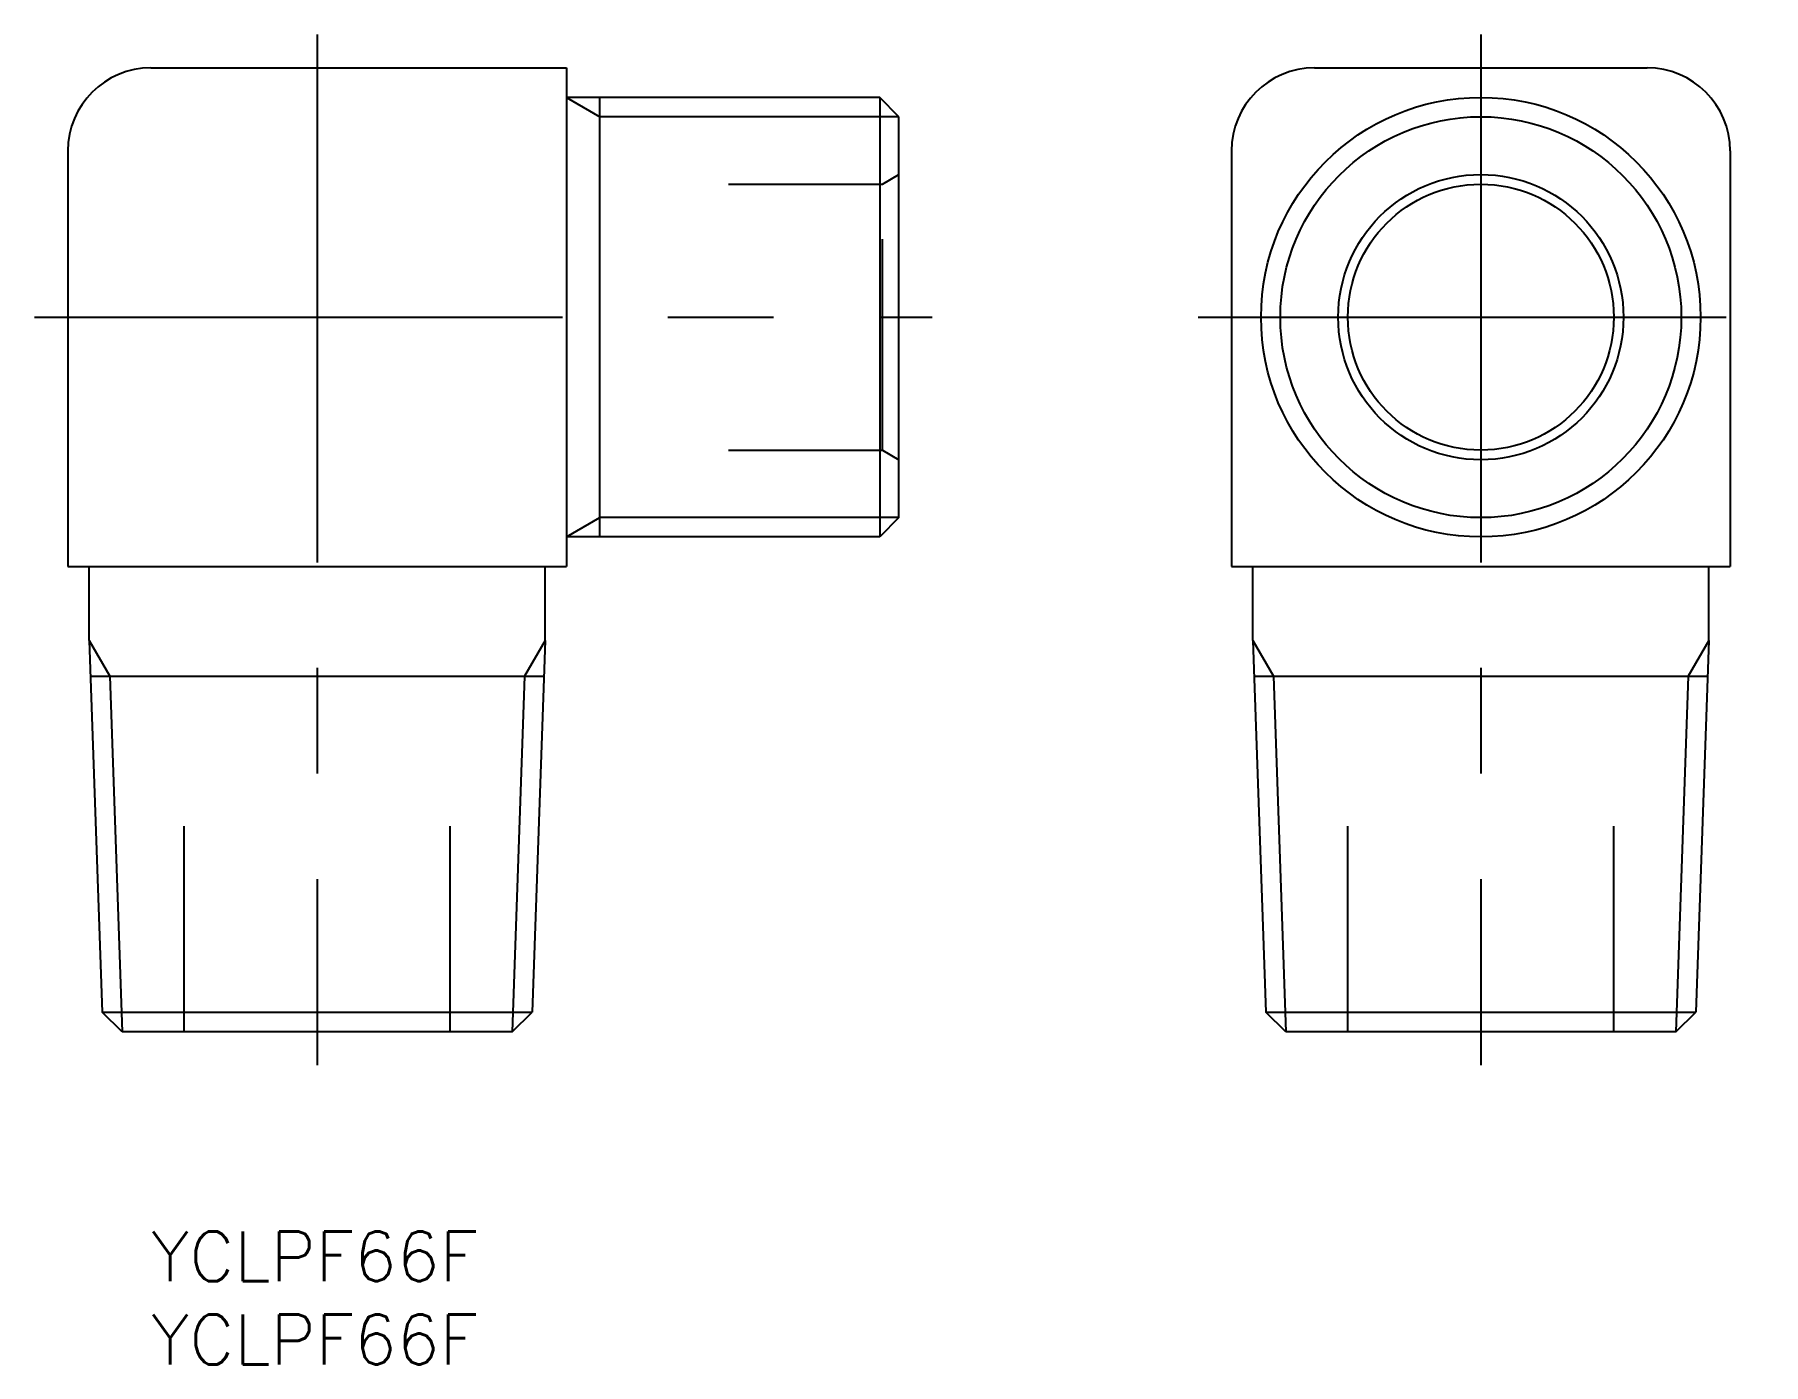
# Model space of a CAD drawing. Extents: x -17 to 87, y -63 to 17.
import ezdxf

# ---------------------------------------------------------------- set-up
doc = ezdxf.new("R2010")
doc.units = 0
doc.linetypes.add('CENTER', pattern=[50.8, 31.75, -6.35, 6.35, -6.35])
doc.linetypes.add('DASHED', pattern=[19.05, 12.7, -6.35])
doc.layers.get('0').update_dxf_attribs({"linetype": 'CONTINUOUS'})
doc.layers.add('CENTER', color=1, linetype='CENTER')
doc.styles.get("Standard").update_dxf_attribs({"font": 'txt.shx', "height": 3, "bigfont": 'bigfont.shx'})

msp = doc.modelspace()

# ---------------------------------------------------------------- linework, layer by layer
at = {"color": 7, "linetype": 'CONTINUOUS'}
for p, q in [((-10, 15), (15, 15)), ((15, 15), (15, -15)), ((60, 15), (80, 15)), ((33.84, 13.22), (15, 13.22)), ((17.01, -13.22), (17.01, 13.22)), ((33.84, 13.22), (33.84, -13.22)), ((35, 12.06), (33.84, 13.22)), ((35, -12.06), (35, 12.06)), ((-15, 10), (-15, -15)), ((55, 10), (55, -15)), ((85, 10), (85, -15)), ((35, -12.06), (33.84, -13.22)), ((33.84, -13.22), (15, -13.22)), ((-15, -15), (15, -15)), ((-13.71, -19.45), (-13.71, -15)), ((13.71, -19.45), (13.71, -15)), ((55, -15), (85, -15)), ((56.29, -19.45), (56.29, -15)), ((83.71, -19.45), (83.71, -15)), ((-13.71, -19.45), (-12.93, -41.8)), ((13.71, -19.45), (12.93, -41.8)), ((56.29, -19.45), (57.07, -41.8)), ((83.71, -19.45), (82.93, -41.8)), ((-13.64, -21.59), (13.64, -21.59)), ((56.36, -21.59), (83.64, -21.59)), ((-12.93, -41.8), (12.93, -41.8)), ((-11.73, -43), (-12.93, -41.8)), ((11.73, -43), (12.93, -41.8)), ((57.07, -41.8), (82.93, -41.8)), ((58.27, -43), (57.07, -41.8)), ((81.73, -43), (82.93, -41.8)), ((11.73, -43), (-11.73, -43)), ((81.73, -43), (58.27, -43))]:
    msp.add_line(p, q, dxfattribs=at)
at = {"color": 3, "linetype": 'CONTINUOUS'}
for p, q in [((15, 13.22), (17.01, 12.06)), ((35, 12.06), (17.01, 12.06)), ((15, -13.22), (17.01, -12.06)), ((35, -12.06), (17.01, -12.06)), ((-13.71, -19.45), (-12.47, -21.59)), ((13.71, -19.45), (12.47, -21.59)), ((56.29, -19.45), (57.53, -21.59)), ((83.71, -19.45), (82.47, -21.59)), ((-12.47, -21.59), (-11.73, -43)), ((12.47, -21.59), (11.73, -43)), ((57.53, -21.59), (58.27, -43)), ((82.47, -21.59), (81.73, -43))]:
    msp.add_line(p, q, dxfattribs=at)
at = {"color": 3, "linetype": 'DASHED'}
for p, q in [((34, 8), (35, 8.58)), ((24.75, 8), (34, 8)), ((34, -8), (34, 8)), ((24.75, -8), (34, -8)), ((34, -8), (35, -8.58)), ((-8, -43), (-8, -30.62)), ((8, -43), (8, -30.62)), ((62, -43), (62, -30.62)), ((78, -43), (78, -30.62))]:
    msp.add_line(p, q, dxfattribs=at)
at = {"color": 7, "linetype": 'CONTINUOUS'}
for radius in [13.22, 8.58, 8]:
    msp.add_circle((70, 0), radius, dxfattribs=at)
at = {"color": 3, "linetype": 'CONTINUOUS'}
msp.add_circle((70, 0), 12.06, dxfattribs=at)
at = {"color": 7, "linetype": 'CONTINUOUS'}
for centre, start, end in [((-10, 10), 90, 180), ((60, 10), 90, 180), ((80, 10), 360, 90)]:
    msp.add_arc(centre, 5, start, end, dxfattribs=at)
at = {"layer": 'CENTER', "color": 1, "linetype": 'CENTER'}
for p, q in [((0, 17), (0, -45)), ((70, 17), (70, -45)), ((-17, 0), (37, 0)), ((53, 0), (87, 0))]:
    msp.add_line(p, q, dxfattribs=at)

# ---------------------------------------------------------------- texts
at = {"color": 7, "linetype": 'CONTINUOUS'}
for p in [(-10, -58), (-10, -63)]:
    msp.add_text('YCLPF66F', height=3, dxfattribs=at).set_placement(p)

doc.saveas('drawing.dxf')
